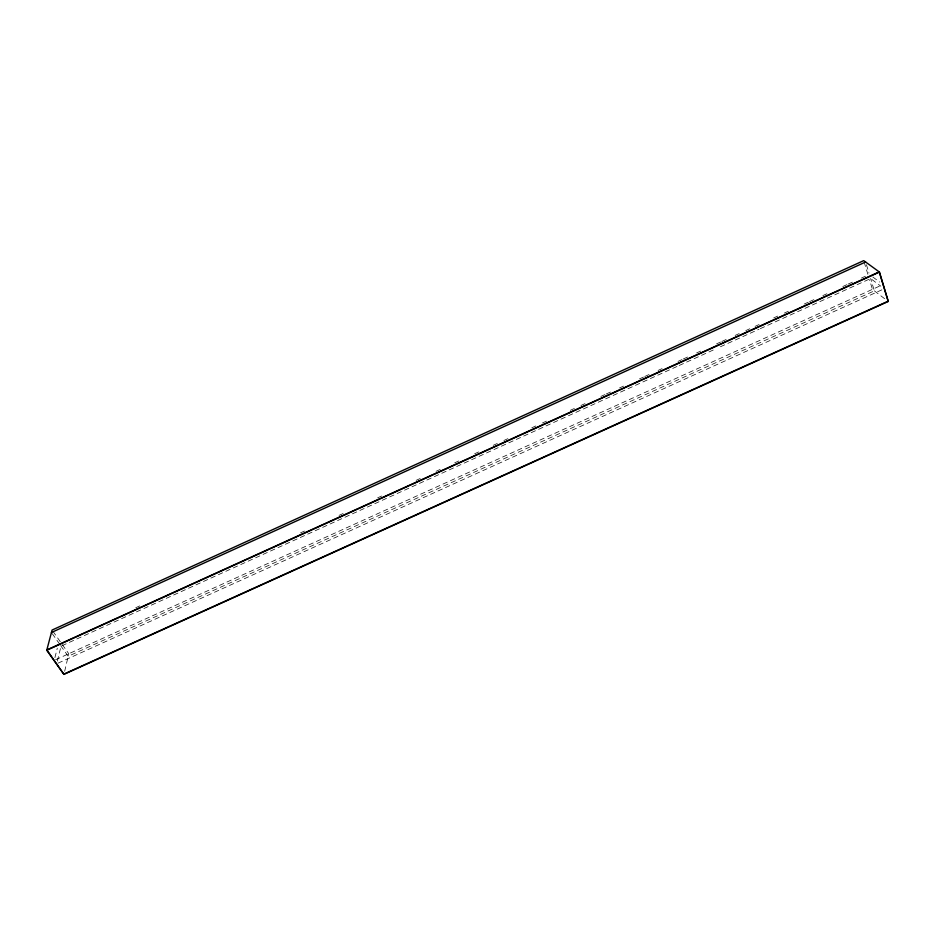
<?xml version="1.0" encoding="UTF-8"?>
<svg xmlns="http://www.w3.org/2000/svg" width="935" height="935" viewBox="0 0 935 935"><rect width="100%" height="100%" fill="white"/><g stroke="black" fill="none" stroke-linecap="round" stroke-linejoin="round"><path stroke-width="0.7" stroke-dasharray="4.67 3.51" d="M64.655 671.307L68.793 653.787L61.266 643.105M57.362 661.068L61.056 646.132L677.875 366.076M54.92 657.632L57.304 648.154M135.75 607.727L139.736 605.915M300.544 532.856L304.541 531.045M339.089 515.349L343.075 513.537M377.635 497.841L381.62 496.029M416.18 480.321L420.166 478.51M436.107 471.275L440.104 469.464M454.714 462.813L458.711 461.002M474.653 453.755L478.638 451.944M493.259 445.305L497.245 443.494M503.895 440.478L507.88 438.667M531.805 427.798L535.79 425.986M542.44 422.971L546.426 421.159M570.35 410.29L574.335 408.478M580.974 405.463L584.971 403.651M600.913 396.405L604.898 394.593M606.231 393.986L612.881 390.97M619.519 387.955L623.505 386.143M639.458 378.897L643.444 377.085M644.776 376.478L651.414 373.462M658.065 370.435L662.05 368.624M678.004 361.389L681.989 359.578M683.31 358.97L689.96 355.954M696.61 352.927L700.596 351.116M716.537 343.87L720.534 342.058M721.855 341.462L728.505 338.435M735.144 335.42L739.141 333.608M745.779 330.593L749.765 328.781M755.083 326.362L759.068 324.55M773.689 317.912L777.675 316.1M784.325 313.085L788.31 311.273M804.264 304.027L808.249 302.215M809.57 301.608L816.22 298.592M822.87 295.577L826.856 293.765M842.797 286.519L846.783 284.707M848.115 284.1L854.765 281.084M861.404 278.069L865.389 276.257M679.207 365.48L715.1 349.176M720.417 346.768L758.963 329.26M760.295 328.652L870.625 278.56L880.852 286.203M55.574 659.736L883.002 284.556M58.028 663.172L884.265 288.751M872.787 276.97L879.601 282.031M884.592 298.662L872.448 289.394L869.538 279.799M52.909 631.242L60.436 641.924M52.231 633.626L59.817 644.379M60.658 645.571L68.208 656.265L874.354 290.843L870.602 278.49M866.441 264.757L868.966 273.055M864.139 261.999L867.879 274.329"/><path stroke-width="1.4" d="M63.931 674.369L46.832 649.942L879.216 271.886L888.25 301.456L63.931 674.369L46.75 650.257L52.08 630.05L863.718 260.631L879.461 272.073L888.25 301.456M51.437 632.492L865.611 262.01M46.75 650.257L879.461 272.073M64.012 674.042L888.005 301.257"/></g></svg>
